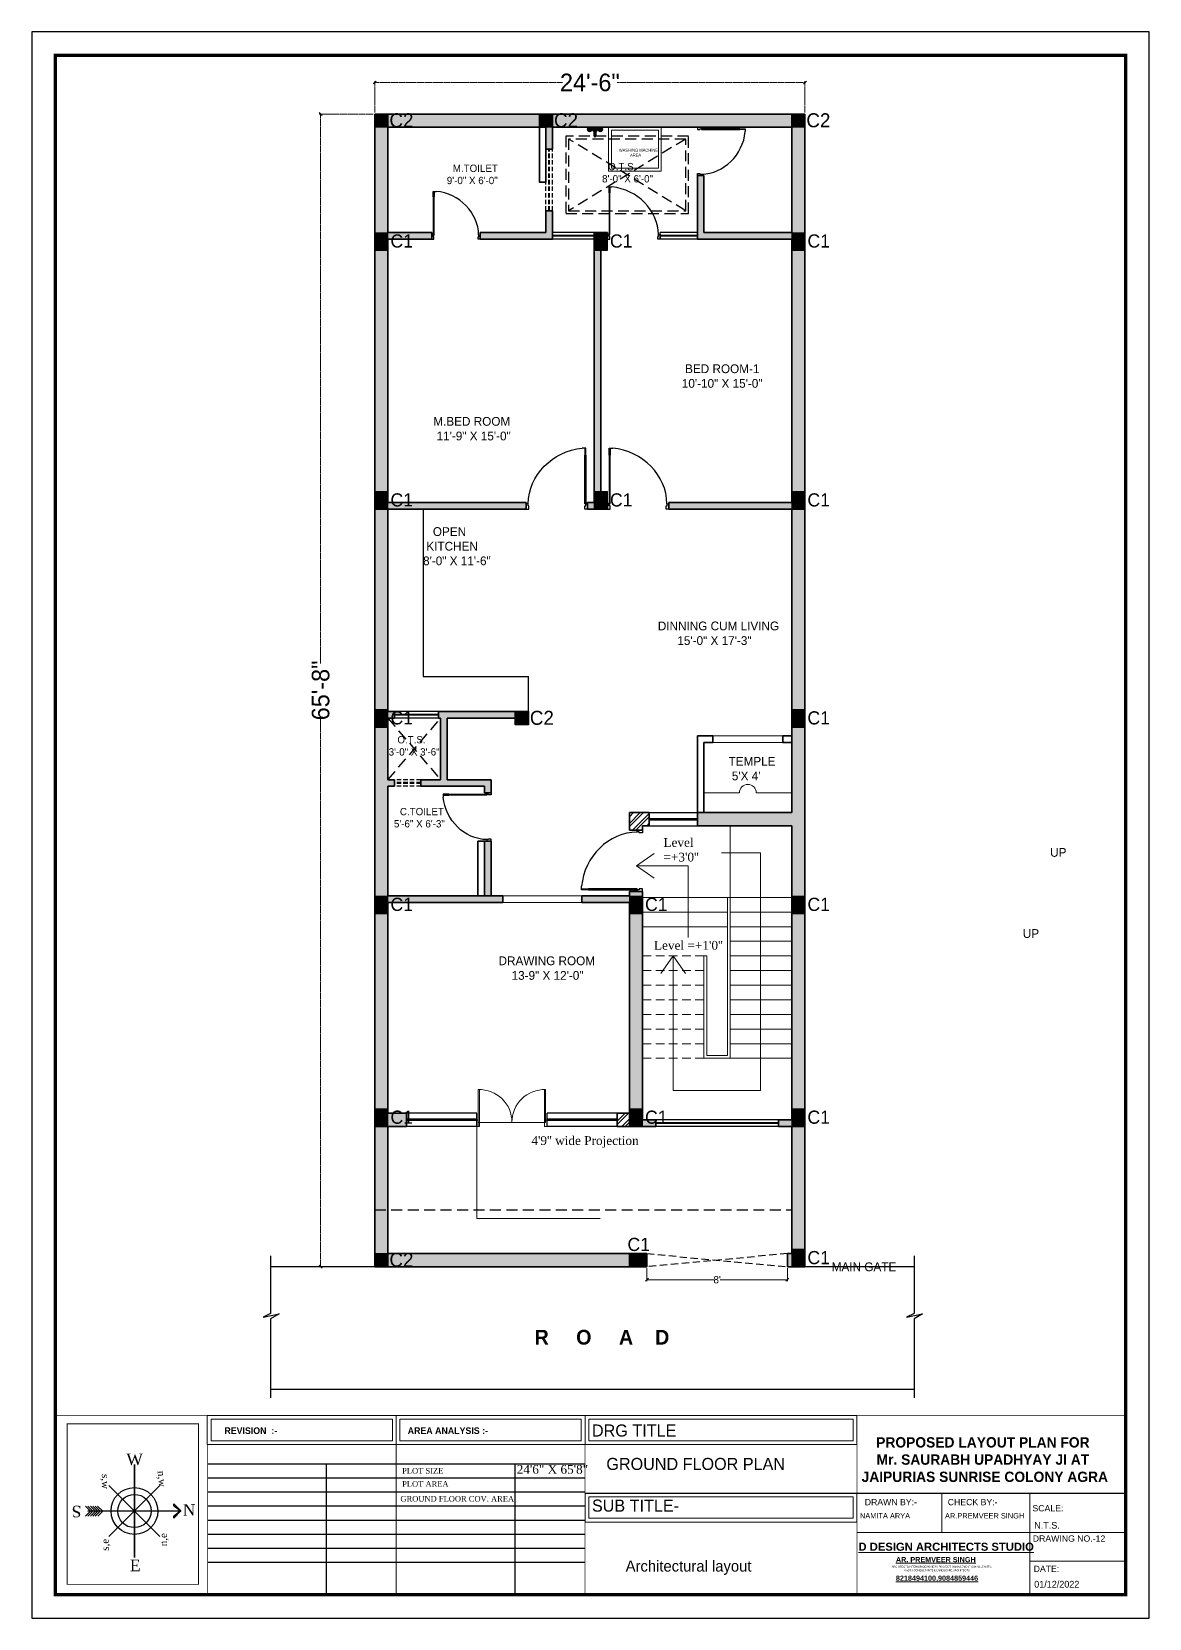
# Model space of a CAD drawing. Header units: millimetres. Extents: x -6808 to 215771, y -89660 to -16303.
# Drawn here: x 112082 to 112846, y -47984 to -46899 of the extents above; entities that cross this region are included whole.
import ezdxf

# ---------------------------------------------------------------- set-up
doc = ezdxf.new("R2010")
doc.units = ezdxf.units.MM
doc.header["$PDMODE"] = 35
doc.linetypes.add('ACAD_ISO10W100', pattern=[18, 12, -3, 0, -3])
doc.linetypes.add('DASHED', pattern=[0.75, 0.5, -0.25])
doc.layers.get('0').update_dxf_attribs({"color": 8})
for name, color, linetype, lineweight, true_color in [('AR.furniture', 7, 'Continuous', 35, 0x009e9e), ('furniture layout', 7, 'Continuous', 25, 0x006161), ('wall hatch', 7, 'Continuous', 9, 0x4a4a4a)]:
    doc.layers.add(name, color=color, linetype=linetype, lineweight=lineweight, true_color=true_color)
for name, color, linetype, lineweight in [('col.center', 5, 'ACAD_ISO10W100', 15), ('column', 5, 'Continuous', 30), ('dim2', 6, 'Continuous', 20), ('door', 5, 'Continuous', 9), ('FORMAT LAAYER', 250, 'Continuous', 13), ('LANDSCAPE', 103, 'Continuous', 18), ('Projection', 190, 'DASHED', 25), ('railing', 190, 'Continuous', 13), ('STAIR', 252, 'Continuous', 15), ('text', 7, 'Continuous', 25), ('wall', 7, 'Continuous', 35), ('wokg dim', 152, 'DASHED', 18)]:
    doc.layers.add(name, color=color, linetype=linetype, lineweight=lineweight)
for name, color, linetype in [('FORMAT', 7, 'Continuous'), ('NET 01', 8, 'Continuous'), ('WAL', 7, 'Continuous'), ('WIN', 5, 'Continuous')]:
    doc.layers.add(name, color=color, linetype=linetype)
doc.styles.add('cdim', font='arial.ttf')
doc.styles.add('HYPERMARTBORA0$0$SANSSERIFBOLD', font='sasb____.pfb', dxfattribs={"height": 0.2})
doc.styles.add('SAJ', font='eurr____.ttf')
doc.styles.get("Standard").update_dxf_attribs({"font": 'times.ttf'})
doc.styles.add('working', font='swissl.ttf')
doc.dimstyles.new('SAJ', dxfattribs={"dimtxt": 5, "dimasz": 2, "dimexe": 1, "dimexo": 1, "dimgap": 0.09375, "dimtad": 0, "dimdec": 1, "dimzin": 0, "dimdsep": 46, "dimlunit": 4, "dimtxsty": 'SAJ', "dimblk": 'OBLIQUE', "dimcen": 0.125, "dimdle": 0.375, "dimadec": 0, "dimazin": 0, "dimtfac": 1, "dimtdec": 1, "dimtofl": 0, "dimtmove": 0, "dimatfit": 3, "dimldrblk": 'OBLIQUE', "dimfxl": 1, "dimtolj": 1, "dimtzin": 0, "dimlwd": 5, "dimlwe": 5, "dimarcsym": 1})
pattern_1 = [(45, (2981.456, 67.5173), (-3.36759605, 3.36759605), []), (45, (2983.701, 67.5173), (-3.36759605, 3.36759605), [])]

# ---------------------------------------------------------------- blocks, each defined once
blk = doc.blocks.new('_Oblique')
at = {"color": 0, "linetype": 'ByBlock', "lineweight": -2}
blk.add_line((-0.5, -0.5), (0.5, 0.5), dxfattribs=at)
blk = doc.blocks.new('*D1500')
at = {"layer": 'Defpoints', "color": 0, "transparency": 16777216}
for p in [(112610.9, -46934.1), (112316.9, -46955.7), (112610.9, -46955.7)]:
    blk.add_point(p, dxfattribs=at)
at = {"layer": 'dim2', "color": 0, "linetype": 'DASHED', "lineweight": 5, "transparency": 16777216}
for p, q in [((112316.5, -46934.1), (112445.4, -46934.1)), ((112316.9, -46954.7), (112316.9, -46933.1)), ((112611.3, -46934.1), (112482.3, -46934.1)), ((112610.9, -46954.7), (112610.9, -46933.1))]:
    blk.add_line(p, q, dxfattribs=at)
at = {"layer": 'dim2', "color": 0, "lineweight": 5, "transparency": 16777216, "xscale": 2, "yscale": 2, "zscale": 2, "rotation": 180}
blk.add_blockref('_Oblique', (112316.9, -46934.1), dxfattribs=at)
at = {"layer": 'dim2', "color": 0, "lineweight": 5, "transparency": 16777216, "xscale": 2, "yscale": 2, "zscale": 2}
blk.add_blockref('_Oblique', (112610.9, -46934.1), dxfattribs=at)
at = {"layer": 'dim2', "color": 0, "transparency": 16777216, "insert": (112463.9, -46934.1), "char_height": 12, "attachment_point": 5, "style": 'SAJ'}
blk.add_mtext('\\A1;24\'-6"', dxfattribs=at)
blk = doc.blocks.new('*D1501')
at = {"layer": 'Defpoints', "color": 0, "transparency": 16777216}
for p in [(112316.9, -46955.7), (112279.9, -47743.7), (112316.9, -47743.7)]:
    blk.add_point(p, dxfattribs=at)
at = {"layer": 'dim2', "color": 0, "linetype": 'DASHED', "lineweight": 5, "transparency": 16777216}
for p, q in [((112315.9, -46955.7), (112278.9, -46955.7)), ((112279.9, -46955.3), (112279.9, -47331.3)), ((112279.9, -47744.1), (112279.9, -47368.1)), ((112315.9, -47743.7), (112278.9, -47743.7))]:
    blk.add_line(p, q, dxfattribs=at)
at = {"layer": 'dim2', "color": 0, "lineweight": 5, "transparency": 16777216, "xscale": 2, "yscale": 2, "zscale": 2}
for p, rotation in [((112279.9, -46955.7), 90), ((112279.9, -47743.7), 270)]:
    blk.add_blockref('_Oblique', p, dxfattribs=dict(at, rotation=rotation))
at = {"layer": 'dim2', "color": 0, "transparency": 16777216, "insert": (112279.9, -47349.7), "char_height": 12, "attachment_point": 5, "rotation": 90, "style": 'SAJ'}
blk.add_mtext('\\A1;65\'-8"', dxfattribs=at)
blk = doc.blocks.new('QEWFWE')
at = {"layer": 'NET 01'}
for p, q in [((238503.45, 15011.85), (238503.45, 15015.77)), ((238503.45, 15015.77), (238505.41, 15015.77)), ((238503.98, 15015.77), (238503.98, 15011.85)), ((238503.98, 15011.85), (238503.45, 15011.85)), ((238503.45, 15011.85), (238503.45, 14988.32)), ((238503.98, 14988.32), (238503.98, 15011.85)), ((238503.45, 14988.32), (238503.45, 14984.4)), ((238503.98, 14988.32), (238503.45, 14988.32)), ((238503.98, 14984.4), (238503.98, 14988.32)), ((238503.45, 14984.4), (238503.98, 14984.4))]:
    blk.add_line(p, q, dxfattribs=at)
for points in [[(238503.45, 14984.4), (238502.4, 14984.4), (238502.4, 14981.4), (238503.9, 14981.4), (238503.9, 14982.9), (238503.9, 14983.2), (238503.45, 14983.2)], [(238536.02, 14984.4), (238537.07, 14984.4), (238537.07, 14981.4), (238535.57, 14981.4), (238535.57, 14982.9), (238535.57, 14983.2), (238536.02, 14983.2)]]:
    blk.add_lwpolyline(points, close=True, dxfattribs=at)
blk.add_ellipse((238504.18, 14985.62), major_axis=(-29.27, 13.54), ratio=0.925766, start_param=-2.718612, end_param=-1.204625, dxfattribs=at)
blk = doc.blocks.new('A$C2AC05335')
at = {"layer": 'door'}
for p, q in [((2.2, 0), (2.2, 30.3)), ((3.1, 30.3), (3.1, 0)), ((56.9, 30.3), (56.9, 3.3)), ((57.8, 3.3), (57.8, 30.3)), ((1, 5), (2.2, 5)), ((1, 5), (1, 0)), ((3.1, 0), (1, 0)), ((2.2, 5), (2.2, 3.3)), ((2.2, 3.3), (3.1, 3.3)), ((3.1, 3.3), (3.1, 0)), ((3.1, 3.3), (56.9, 3.3)), ((57.8, 3.3), (56.9, 3.3)), ((56.9, 3.3), (56.9, 0)), ((56.9, 0), (59, 0)), ((59, 5), (57.8, 5)), ((57.8, 5), (57.8, 3.3)), ((59, 5), (59, 0))]:
    blk.add_line(p, q, dxfattribs=at)
for centre, start, end in [((3.1, 3.5), 359.7055, 91.88), ((56.9, 3.5), 88.12, 180.2945)]:
    blk.add_arc(centre, 26.9, start, end, dxfattribs=at)
blk = doc.blocks.new('*D1499')
at = {"layer": 'Defpoints', "color": 0, "transparency": 16777216}
for p in [(112502.9, -47743.7), (112598.9, -47743.7), (112502.9, -47752.6)]:
    blk.add_point(p, dxfattribs=at)
at = {"layer": 'wall', "color": 0, "lineweight": 5, "transparency": 16777216}
for p, q in [((112502.9, -47744.7), (112502.9, -47753.6)), ((112598.9, -47744.7), (112598.9, -47753.6)), ((112502.5, -47752.6), (112548.8, -47752.6)), ((112599.3, -47752.6), (112552.9, -47752.6))]:
    blk.add_line(p, q, dxfattribs=at)
at = {"layer": 'wall', "color": 0, "lineweight": 5, "transparency": 16777216, "xscale": 2, "yscale": 2, "zscale": 2, "rotation": 180}
blk.add_blockref('_Oblique', (112502.9, -47752.6), dxfattribs=at)
at = {"layer": 'wall', "color": 0, "lineweight": 5, "transparency": 16777216, "xscale": 2, "yscale": 2, "zscale": 2}
blk.add_blockref('_Oblique', (112598.9, -47752.6), dxfattribs=at)
at = {"layer": 'wall', "color": 0, "transparency": 16777216, "insert": (112550.9, -47752.6), "char_height": 5, "attachment_point": 5, "style": 'SAJ'}
blk.add_mtext("\\A1;8'", dxfattribs=at)
blk = doc.blocks.new('A$C32B276F4')
at = {"layer": 'column'}
blk.add_hatch(color=256, dxfattribs=at).paths.add_polyline_path([(9, 0), (9, 9), (0, 9), (0, 0)])
for p, q in [((0, 0), (0, 9)), ((0, 9), (9, 9)), ((9, 0), (0, 0)), ((9, 9), (9, 0))]:
    blk.add_line(p, q, dxfattribs=at)
at = {"layer": 'col.center', "linetype": 'ByBlock', "insert": (10, 9.6), "char_height": 9.6, "width": 293.694, "attachment_point": 1, "style": 'SAJ'}
blk.add_mtext('\\A1;{\\fCentury Gothic|b0|i0|c0|p34;C2}', dxfattribs=at)
blk = doc.blocks.new('c1')
at = {"layer": 'column'}
blk.add_hatch(color=256, dxfattribs=at).paths.add_polyline_path([(58376.5, -43564.4), (58385.5, -43564.4), (58385.5, -43552.4), (58376.5, -43552.4)])
for p, q in [((58376.5, -43552.4), (58376.5, -43564.4)), ((58376.5, -43552.4), (58385.5, -43552.4)), ((58385.5, -43564.4), (58385.5, -43552.4)), ((58376.5, -43564.4), (58385.5, -43564.4))]:
    blk.add_line(p, q, dxfattribs=at)
blk = doc.blocks.new('CVGDRF')
at = {"layer": 'AR.furniture'}
for p, q in [((91947.5, -21895.6), (91947.2, -21895.6)), ((91947.5, -21895.9), (91947.2, -21895.9)), ((91947.8, -21895.3), (91947.8, -21895)), ((91947.8, -21896.2), (91947.8, -21896.5)), ((91948.1, -21895.3), (91948.1, -21895)), ((91948.1, -21896.2), (91948.1, -21896.5)), ((91948.4, -21895.6), (91948.7, -21895.6)), ((91948.4, -21895.9), (91948.7, -21895.9)), ((91951.1, -21891.3), (91951.1, -21894.9)), ((91952.1, -21894.9), (91952.1, -21891.3)), ((91954.7, -21895.6), (91954.4, -21895.6)), ((91954.7, -21895.9), (91954.4, -21895.9)), ((91955.1, -21895.3), (91955.1, -21895)), ((91955.1, -21896.2), (91955.1, -21896.5)), ((91955.3, -21895.3), (91955.3, -21895)), ((91955.3, -21896.2), (91955.3, -21896.5)), ((91955.7, -21895.6), (91955.9, -21895.6)), ((91955.7, -21895.9), (91955.9, -21895.9))]:
    blk.add_line(p, q, dxfattribs=at)
for centre, radius in [((91947.9, -21895.8), 1.38), ((91946.9, -21895.8), 0.28), ((91947.9, -21895.8), 0.5), ((91947.9, -21894.8), 0.28), ((91947.9, -21896.8), 0.28), ((91948.9, -21895.8), 0.28), ((91951.6, -21895.8), 0.5), ((91955.2, -21895.8), 1.38), ((91954.2, -21895.8), 0.28), ((91955.2, -21895.8), 0.5), ((91955.2, -21894.8), 0.28), ((91955.2, -21896.8), 0.28), ((91956.2, -21895.8), 0.28)]:
    blk.add_circle(centre, radius, dxfattribs=at)
for centre, radius, start, end in [((91947.9, -21895.8), 1, 105.2407, 164.2093), ((91947.9, -21895.8), 1, 196.2342, 253.9047), ((91947.9, -21895.8), 1, 16.4413, 74.0789), ((91947.9, -21895.8), 1, 286.12, 344.0884), ((91951.6, -21895.8), 1.5, 109.6514, 70.3603), ((91951.6, -21895.8), 1, 120.3431, 59.7554), ((91951.6, -21891.3), 0.5, 0, 180), ((91955.2, -21895.8), 1, 106.12, 164.0884), ((91955.2, -21895.8), 1, 196.4413, 254.0789), ((91955.2, -21895.8), 1, 16.2342, 73.9047), ((91955.2, -21895.8), 1, 285.2407, 344.2093)]:
    blk.add_arc(centre, radius, start, end, dxfattribs=at)

msp = doc.modelspace()

# ---------------------------------------------------------------- hatches: boundary and pattern name
at = {"layer": 'wall hatch', "lineweight": 13}
for points in [[(112610.894, -46955.714), (112316.894, -46955.714), (112316.894, -47647.714), (112338.644, -47647.714), (112338.644, -47638.714), (112325.894, -47638.714), (112325.894, -47494.714), (112404.445, -47494.714), (112404.445, -47490.214), (112325.894, -47490.214), (112325.894, -47415.214), (112330.394, -47415.214), (112330.394, -47410.714), (112325.894, -47410.714), (112325.894, -47368.714), (112330.394, -47368.714), (112330.394, -47364.214), (112325.894, -47364.214), (112325.894, -47225.714), (112420.394, -47225.714), (112420.394, -47221.214), (112325.894, -47221.214), (112325.894, -47041.214), (112355.894, -47041.214), (112355.894, -47036.714), (112325.894, -47036.714), (112325.894, -47029.714), (112325.894, -46964.714), (112433.894, -46964.714), (112433.894, -46979.714), (112438.394, -46979.714), (112438.394, -46964.714), (112601.894, -46964.714), (112601.894, -47036.714), (112541.894, -47036.714), (112541.894, -46997.714), (112537.394, -46997.714), (112537.394, -47041.214), (112601.894, -47041.214), (112601.894, -47077.214), (112601.894, -47221.214), (112517.894, -47221.214), (112517.894, -47225.714), (112601.894, -47225.714), (112601.894, -47433.214), (112537.394, -47433.214), (112537.394, -47442.214), (112601.894, -47442.214), (112601.894, -47643.214), (112592.894, -47643.214), (112592.894, -47647.714), (112610.894, -47647.714)], [(112438.394, -47021.714), (112433.894, -47021.714), (112433.894, -47036.714), (112388.894, -47036.714), (112388.894, -47041.214), (112438.394, -47041.214)], [(112471.394, -47041.214), (112475.894, -47041.214), (112475.894, -47036.714), (112466.894, -47036.714), (112466.894, -47221.214), (112462.394, -47221.214), (112462.394, -47225.714), (112475.894, -47225.714), (112475.894, -47221.214), (112471.394, -47221.214)], [(112421.894, -47364.214), (112360.394, -47364.214), (112360.394, -47368.714), (112361.894, -47368.714), (112361.894, -47410.714), (112348.394, -47410.714), (112348.394, -47415.214), (112391.894, -47415.214), (112391.894, -47419.714), (112396.394, -47419.714), (112396.394, -47410.714), (112366.394, -47410.714), (112366.394, -47368.714), (112421.894, -47368.714)], [(112396.394, -47452.714), (112391.894, -47452.714), (112391.894, -47490.214), (112396.394, -47490.214)], [(112499.894, -47487.214), (112496.26, -47487.214), (112490.894, -47487.214), (112490.894, -47490.214), (112458.305, -47490.214), (112458.305, -47494.714), (112490.894, -47494.714), (112490.894, -47647.714), (112508.894, -47647.714), (112508.894, -47643.214), (112499.894, -47643.214)], [(112325.894, -47647.714), (112316.894, -47647.714), (112316.894, -47743.714), (112490.894, -47743.714), (112490.894, -47734.714), (112325.894, -47734.714)], [(112610.894, -47647.714), (112601.894, -47647.714), (112601.894, -47734.714), (112598.894, -47734.714), (112598.894, -47743.714), (112610.894, -47743.714)]]:
    msp.add_hatch(color=256, dxfattribs=at).paths.add_polyline_path(points)
at = {"layer": 'wokg dim', "linetype": 'Continuous'}
h = msp.add_hatch(dxfattribs=at)
h.set_pattern_fill('ANSI32', color=1, scale=0.5)
h.set_pattern_definition(pattern_1)
h.paths.add_polyline_path([(112504.394, -47433.214), (112490.894, -47433.214), (112490.894, -47442.214), (112490.894, -47445.214), (112499.894, -47445.214), (112499.894, -47442.214), (112504.394, -47442.214)])
h = msp.add_hatch(dxfattribs=at)
h.set_pattern_fill('ANSI32', color=1, scale=0.5)
h.set_pattern_definition(pattern_1)
h.paths.add_polyline_path([(112490.894, -47638.714), (112482.644, -47638.714), (112482.644, -47647.714), (112490.894, -47647.714)])
at = {"layer": 'wokg dim'}
h = msp.add_hatch(color=252, dxfattribs=at)
h.dxf.hatch_style = 1
h.paths.add_polyline_path([(112502.894, -47734.714), (112490.894, -47734.714), (112490.894, -47743.714), (112502.894, -47743.714)])

# ---------------------------------------------------------------- linework, layer by layer
for p, q in [((112349.894, -47225.714), (112349.894, -47340.214)), ((112349.894, -47340.214), (112421.894, -47340.214)), ((112421.894, -47364.214), (112421.894, -47340.214))]:
    msp.add_line(p, q)
at = {"linetype": 'ByBlock', "lineweight": 20}
for p, q in [((112547.894, -47380.714), (112595.894, -47380.714)), ((112547.894, -47385.214), (112595.894, -47385.214)), ((112404.445, -47490.214), (112458.305, -47490.214)), ((112458.305, -47494.714), (112404.445, -47494.714)), ((112458.305, -47490.214), (112462.254, -47490.214)), ((112462.254, -47494.714), (112458.305, -47494.714))]:
    msp.add_line(p, q, dxfattribs=at)
at = {"lineweight": 5}
for p, q in [((112541.894, -47419.714), (112566.137, -47419.714)), ((112577.651, -47419.714), (112601.894, -47419.714))]:
    msp.add_line(p, q, dxfattribs=at)
at = {"linetype": 'DASHED', "ltscale": 10}
for p, q in [((112502.894, -47734.714), (112598.894, -47743.714)), ((112598.894, -47734.714), (112502.894, -47743.714))]:
    msp.add_line(p, q, dxfattribs=at)
at = {"lineweight": -3}
for p, q in [((112135.127, -47893.264), (112170.065, -47928.116)), ((112135.17, -47928.158), (112170.022, -47893.221))]:
    msp.add_line(p, q, dxfattribs=at)
for points in [[(112245.69, -47736.197), (112245.69, -47775.755), (112240.516, -47778.151), (112251.552, -47775.965), (112245.722, -47779.421), (112245.722, -47833.338)], [(112685.504, -47736.197), (112685.504, -47775.755), (112680.33, -47778.151), (112691.366, -47775.965), (112685.536, -47779.421), (112685.536, -47833.338)]]:
    msp.add_lwpolyline(points)
at = {"lineweight": 30}
for points in [[(112316.894, -47743.714), (112245.69, -47743.714)], [(112685.504, -47743.714), (112609.882, -47743.714)], [(112685.536, -47827.714), (112245.722, -47827.714)]]:
    msp.add_lwpolyline(points, dxfattribs=at)
at = {"lineweight": 5}
msp.add_arc((112571.894, -47419.714), 5.757, 0, 180, dxfattribs=at)
at = {"ltscale": 0.2}
for major_axis in [(-11.322, 11.294), (-8.058, 8.038)]:
    msp.add_ellipse((112152.596, -47910.69), major_axis=major_axis, ratio=1, start_param=3.92699082, end_param=10.21017612, dxfattribs=at)
at = {"layer": 'FORMAT', "lineweight": 18}
for p, q in [((112331.505, -47845.456), (112331.505, -47865.281)), ((112460.621, -47865.281), (112460.621, -47845.456))]:
    msp.add_line(p, q, dxfattribs=at)
at = {"layer": 'FORMAT', "linetype": 'ByBlock'}
for p, q in [((112202.905, -47878.448), (112460.621, -47878.448)), ((112202.905, -47888.052), (112460.621, -47888.052)), ((112202.905, -47897.656), (112460.621, -47897.656)), ((112202.905, -47907.261), (112460.621, -47907.261)), ((112202.905, -47916.865), (112460.621, -47916.865)), ((112202.905, -47926.469), (112460.621, -47926.469)), ((112202.905, -47936.073), (112460.621, -47936.073)), ((112202.905, -47945.677), (112460.621, -47945.677))]:
    msp.add_line(p, q, dxfattribs=at)
at = {"layer": 'FORMAT'}
for p, q in [((112283.936, -47967.948), (112283.936, -47878.448)), ((112412.794, -47967.948), (112412.794, -47878.448))]:
    msp.add_line(p, q, dxfattribs=at)
at = {"layer": 'FORMAT', "ltscale": 2}
msp.add_line((112460.621, -47898.42), (112830.179, -47898.42), dxfattribs=at)
at = {"layer": 'FORMAT', "lineweight": 13, "ltscale": 20}
for p, q in [((112704.515, -47898.42), (112704.515, -47925.361)), ((112764.685, -47945.027), (112830.179, -47945.027))]:
    msp.add_line(p, q, dxfattribs=at)
at = {"layer": 'FORMAT', "color": 0}
msp.add_lwpolyline([(112082.418, -46899.374), (112082.418, -47984.024), (112846.256, -47984.024), (112846.256, -46899.374)], close=True, dxfattribs=at)
msp.add_lwpolyline([(112082.418, -46899.374), (112082.418, -47984.024), (112846.256, -47984.024), (112846.256, -46899.374)], close=True, dxfattribs=at)
at = {"layer": 'FORMAT', "color": 0, "const_width": 2.24}
msp.add_lwpolyline([(112098.495, -46915.451), (112098.495, -47967.948), (112830.179, -47967.948), (112830.179, -46915.451)], close=True, dxfattribs=at)
msp.add_lwpolyline([(112098.495, -46915.451), (112098.495, -47967.948), (112830.179, -47967.948), (112830.179, -46915.451)], close=True, dxfattribs=at)
at = {"layer": 'FORMAT', "ltscale": 2, "const_width": 0.559}
for points in [[(112202.389, -47845.456), (112202.389, -47967.948), (112098.495, -47967.948), (112098.495, -47845.456), (112830.179, -47845.456)], [(112331.505, -47967.948), (112331.505, -47845.456)], [(112460.621, -47967.948), (112460.621, -47845.456)]]:
    msp.add_lwpolyline(points, dxfattribs=at)
at = {"layer": 'FORMAT', "ltscale": 2, "const_width": 0.601}
msp.add_lwpolyline([(112106.683, -47851.123), (112196.354, -47851.123), (112196.354, -47960.786), (112106.683, -47960.786)], close=True, dxfattribs=at)
at = {"layer": 'FORMAT', "lineweight": 18}
for points in [[(112646.437, -47865.281), (112202.389, -47865.281), (112202.389, -47845.456), (112646.437, -47845.456)], [(112646.437, -47845.456), (112646.437, -47865.281)]]:
    msp.add_lwpolyline(points, dxfattribs=at)
for points in [[(112204.949, -47848.017), (112328.945, -47848.017), (112328.945, -47862.721), (112204.949, -47862.721)], [(112334.065, -47848.017), (112458.061, -47848.017), (112458.061, -47862.721), (112334.065, -47862.721)], [(112463.181, -47848.017), (112643.877, -47848.017), (112643.877, -47862.721), (112463.181, -47862.721)], [(112460.621, -47898.42), (112646.437, -47898.42), (112646.437, -47918.244), (112460.621, -47918.244)], [(112463.181, -47900.98), (112643.877, -47900.98), (112643.877, -47915.684), (112463.181, -47915.684)]]:
    msp.add_lwpolyline(points, close=True, dxfattribs=at)
at = {"layer": 'FORMAT', "const_width": 0.559}
msp.add_lwpolyline([(112646.437, -47967.948), (112646.437, -47845.456)], dxfattribs=at)
at = {"layer": 'FORMAT', "color": 0, "lineweight": 13}
for points in [[(112764.685, -47967.948), (112764.685, -47898.42)], [(112646.437, -47925.361), (112830.179, -47925.361)]]:
    msp.add_lwpolyline(points, dxfattribs=at)
at = {"layer": 'furniture layout', "linetype": 'ByBlock', "lineweight": 13}
for points in [[(112476.721, -46964.714), (112512.721, -46964.714), (112512.721, -46994.714), (112476.721, -46994.714)], [(112478.721, -46966.714), (112510.721, -46966.714), (112510.721, -46992.714), (112478.721, -46992.714)]]:
    msp.add_lwpolyline(points, close=True, dxfattribs=at)
at = {"layer": 'LANDSCAPE'}
for p in [(112386.644, -47647.714), (112470.894, -47710.714)]:
    msp.add_line(p, (112386.644, -47710.714), dxfattribs=at)
at = {"layer": 'Projection', "ltscale": 15}
for p, q in [((112529.394, -47021.714), (112449.394, -46972.714)), ((112529.394, -46972.714), (112449.394, -47021.714)), ((112325.894, -47368.714), (112361.894, -47410.714)), ((112325.894, -47410.714), (112361.894, -47368.714)), ((112316.894, -47704.714), (112601.894, -47704.714))]:
    msp.add_line(p, q, dxfattribs=at)
for points in [[(112531.394, -46970.714), (112447.394, -46970.714), (112447.394, -47023.714), (112531.394, -47023.714)], [(112529.394, -46972.714), (112449.394, -46972.714), (112449.394, -47021.714), (112529.394, -47021.714)]]:
    msp.add_lwpolyline(points, close=True, dxfattribs=at)
at = {"layer": 'railing', "color": 1}
for p, q in [((112557.894, -47491.214), (112557.894, -47599.214)), ((112557.894, -47491.214), (112559.894, -47491.214)), ((112541.894, -47531.214), (112543.894, -47531.214)), ((112543.894, -47531.214), (112543.894, -47599.214)), ((112543.894, -47599.214), (112557.894, -47599.214))]:
    msp.add_line(p, q, dxfattribs=at)
at = {"layer": 'STAIR'}
for p, q in [((112559.894, -47491.214), (112559.894, -47442.214)), ((112580.543, -47460.821), (112553.929, -47460.821)), ((112580.543, -47623.176), (112580.543, -47460.821)), ((112557.894, -47491.214), (112499.894, -47491.214)), ((112559.894, -47491.214), (112601.894, -47491.214)), ((112559.894, -47491.214), (112559.894, -47601.214)), ((112557.894, -47501.214), (112499.894, -47501.214)), ((112559.894, -47501.214), (112601.894, -47501.214)), ((112557.894, -47511.214), (112499.894, -47511.214)), ((112559.894, -47511.214), (112601.894, -47511.214)), ((112559.894, -47521.214), (112601.894, -47521.214)), ((112541.894, -47531.214), (112541.894, -47601.214)), ((112559.894, -47531.214), (112601.894, -47531.214)), ((112559.894, -47541.214), (112601.894, -47541.214)), ((112559.894, -47551.214), (112601.894, -47551.214)), ((112559.894, -47561.214), (112601.894, -47561.214)), ((112559.894, -47571.214), (112601.894, -47571.214)), ((112559.894, -47581.214), (112601.894, -47581.214)), ((112559.894, -47591.214), (112601.894, -47591.214)), ((112541.894, -47601.214), (112559.894, -47601.214)), ((112559.894, -47601.214), (112601.894, -47601.214))]:
    msp.add_line(p, q, dxfattribs=at)
at = {"layer": 'STAIR', "linetype": 'DASHED', "ltscale": 12}
for p, q in [((112499.894, -47531.214), (112541.894, -47531.214)), ((112499.894, -47541.214), (112541.894, -47541.214)), ((112499.894, -47551.214), (112541.894, -47551.214)), ((112499.894, -47561.214), (112541.894, -47561.214)), ((112499.894, -47571.214), (112541.894, -47571.214)), ((112499.894, -47581.214), (112541.894, -47581.214)), ((112499.894, -47591.214), (112541.894, -47591.214)), ((112499.894, -47601.214), (112541.894, -47601.214))]:
    msp.add_line(p, q, dxfattribs=at)
at = {"layer": 'wall'}
for p, q in [((112610.894, -46955.714), (112316.894, -46955.714)), ((112316.894, -46955.714), (112316.894, -47743.714)), ((112433.894, -46964.714), (112325.894, -46964.714)), ((112325.894, -46964.714), (112325.894, -47029.714)), ((112325.894, -46964.714), (112325.894, -47029.714)), ((112601.894, -46964.714), (112438.394, -46964.714)), ((112456.394, -46964.714), (112460.894, -46964.714)), ((112601.894, -46964.714), (112601.894, -47036.714)), ((112610.894, -46955.714), (112610.894, -47743.714)), ((112325.894, -47029.714), (112325.894, -47036.714)), ((112325.894, -47029.714), (112325.894, -47036.714)), ((112325.894, -47041.214), (112325.894, -47221.214)), ((112601.894, -47041.214), (112601.894, -47077.214)), ((112601.894, -47077.214), (112601.894, -47221.214)), ((112325.894, -47225.714), (112325.894, -47364.214)), ((112601.894, -47225.714), (112601.894, -47433.214)), ((112325.894, -47368.714), (112325.894, -47410.714)), ((112325.894, -47415.214), (112325.894, -47490.214)), ((112490.894, -47433.214), (112504.394, -47433.214)), ((112490.894, -47442.214), (112490.894, -47433.214)), ((112490.894, -47442.214), (112490.894, -47445.214)), ((112499.894, -47442.214), (112504.394, -47442.214)), ((112499.894, -47442.214), (112499.894, -47445.214)), ((112504.394, -47442.214), (112504.394, -47433.214)), ((112537.394, -47433.214), (112601.894, -47433.214)), ((112537.394, -47433.214), (112537.394, -47442.214)), ((112537.394, -47442.214), (112601.894, -47442.214)), ((112601.894, -47442.214), (112601.894, -47643.214)), ((112490.894, -47445.214), (112499.894, -47445.214)), ((112325.894, -47494.714), (112325.894, -47638.714)), ((112490.894, -47487.214), (112490.894, -47490.214)), ((112490.894, -47487.214), (112499.894, -47487.214)), ((112490.894, -47494.714), (112490.894, -47647.714)), ((112499.894, -47487.214), (112499.894, -47643.214)), ((112338.644, -47647.714), (112316.894, -47647.714)), ((112338.644, -47638.714), (112325.894, -47638.714)), ((112325.894, -47647.714), (112325.894, -47734.714)), ((112338.644, -47647.714), (112338.644, -47638.714)), ((112490.894, -47638.714), (112482.644, -47638.714)), ((112482.644, -47647.714), (112482.644, -47638.714)), ((112490.894, -47647.714), (112482.644, -47647.714)), ((112601.894, -47647.714), (112601.894, -47734.714)), ((112502.894, -47734.714), (112325.894, -47734.714)), ((112490.894, -47734.714), (112490.894, -47743.714)), ((112502.894, -47734.714), (112502.894, -47743.714)), ((112601.894, -47734.714), (112598.894, -47734.714)), ((112598.894, -47734.714), (112598.894, -47743.714)), ((112502.894, -47743.714), (112316.894, -47743.714)), ((112610.894, -47743.714), (112598.894, -47743.714))]:
    msp.add_line(p, q, dxfattribs=at)
at = {"layer": 'wall', "color": 1}
for p, q in [((112433.894, -46964.714), (112433.894, -46979.714)), ((112438.394, -46964.714), (112438.394, -46979.714)), ((112433.894, -46979.714), (112438.394, -46979.714)), ((112537.394, -46997.714), (112537.394, -47041.214)), ((112537.394, -46997.714), (112541.894, -46997.714)), ((112541.894, -46997.714), (112541.894, -47036.714)), ((112433.894, -47021.714), (112433.894, -47036.714)), ((112433.894, -47021.714), (112438.394, -47021.714)), ((112438.394, -47021.714), (112438.394, -47041.214)), ((112355.894, -47036.714), (112325.894, -47036.714)), ((112355.894, -47041.214), (112325.894, -47041.214)), ((112355.894, -47041.214), (112355.894, -47036.714)), ((112433.894, -47036.714), (112388.894, -47036.714)), ((112388.894, -47041.214), (112388.894, -47036.714)), ((112438.394, -47041.214), (112388.894, -47041.214)), ((112475.894, -47036.714), (112466.894, -47036.714)), ((112466.894, -47036.714), (112466.894, -47221.214)), ((112471.394, -47041.214), (112471.394, -47221.214)), ((112475.894, -47041.214), (112471.394, -47041.214)), ((112475.894, -47041.214), (112475.894, -47036.714)), ((112601.894, -47041.214), (112537.394, -47041.214)), ((112601.894, -47036.714), (112541.894, -47036.714)), ((112420.394, -47221.214), (112325.894, -47221.214)), ((112420.394, -47225.714), (112420.394, -47221.214)), ((112466.894, -47221.214), (112462.394, -47221.214)), ((112462.394, -47221.214), (112462.394, -47225.714)), ((112475.894, -47221.214), (112471.394, -47221.214)), ((112475.894, -47221.214), (112475.894, -47225.714)), ((112601.894, -47221.214), (112517.894, -47221.214)), ((112517.894, -47225.714), (112517.894, -47221.214)), ((112420.394, -47225.714), (112325.894, -47225.714)), ((112475.894, -47225.714), (112462.394, -47225.714)), ((112601.894, -47225.714), (112517.894, -47225.714)), ((112325.894, -47364.214), (112330.394, -47364.214)), ((112330.394, -47364.214), (112330.394, -47368.714)), ((112360.394, -47364.214), (112421.894, -47364.214)), ((112360.394, -47364.214), (112360.394, -47368.714)), ((112325.894, -47368.714), (112330.394, -47368.714)), ((112360.394, -47368.714), (112361.894, -47368.714)), ((112361.894, -47368.714), (112361.894, -47410.714)), ((112366.394, -47368.714), (112421.894, -47368.714)), ((112366.394, -47368.714), (112366.394, -47410.714)), ((112537.394, -47433.214), (112537.394, -47380.714)), ((112537.394, -47380.714), (112547.894, -47380.714)), ((112541.894, -47433.214), (112541.894, -47385.214)), ((112541.894, -47385.214), (112547.894, -47385.214)), ((112547.894, -47385.214), (112547.894, -47380.714)), ((112595.894, -47380.714), (112601.894, -47380.714)), ((112595.894, -47385.214), (112595.894, -47380.714)), ((112595.894, -47385.214), (112601.894, -47385.214)), ((112325.894, -47410.714), (112330.394, -47410.714)), ((112325.894, -47415.214), (112330.394, -47415.214)), ((112330.394, -47410.714), (112330.394, -47415.214)), ((112348.394, -47410.714), (112361.894, -47410.714)), ((112348.394, -47410.714), (112348.394, -47415.214)), ((112348.394, -47415.214), (112391.894, -47415.214)), ((112366.394, -47410.714), (112396.394, -47410.714)), ((112391.894, -47419.714), (112391.894, -47415.214)), ((112391.894, -47419.714), (112396.394, -47419.714)), ((112396.394, -47419.714), (112396.394, -47410.714)), ((112387.394, -47490.214), (112387.394, -47452.714)), ((112391.894, -47452.714), (112387.394, -47452.714)), ((112391.894, -47490.214), (112391.894, -47452.714)), ((112396.394, -47452.714), (112391.894, -47452.714)), ((112396.394, -47490.214), (112396.394, -47452.714)), ((112325.894, -47490.214), (112404.445, -47490.214)), ((112325.894, -47494.714), (112404.445, -47494.714)), ((112404.445, -47490.214), (112404.445, -47494.714)), ((112458.305, -47490.214), (112490.894, -47490.214)), ((112458.305, -47490.214), (112458.305, -47494.714)), ((112458.305, -47494.714), (112490.894, -47494.714)), ((112490.894, -47647.714), (112508.894, -47647.714)), ((112499.894, -47643.214), (112508.894, -47643.214)), ((112508.894, -47643.214), (112508.894, -47647.714)), ((112592.894, -47643.214), (112601.894, -47643.214)), ((112592.894, -47643.214), (112592.894, -47647.714)), ((112592.894, -47647.714), (112610.894, -47647.714))]:
    msp.add_line(p, q, dxfattribs=at)
at = {"layer": 'wall', "ltscale": 60}
for p, q in [((112152.635, -47942.515), (112152.557, -47878.864)), ((112122.623, -47910.726), (112119.177, -47907.289)), ((112124.282, -47910.724), (112120.836, -47907.287)), ((112125.942, -47910.722), (112122.496, -47907.285)), ((112127.601, -47910.72), (112124.155, -47907.283)), ((112129.261, -47910.718), (112125.815, -47907.281)), ((112130.92, -47910.716), (112127.474, -47907.279)), ((112184.421, -47910.651), (112179.479, -47905.721)), ((112179.479, -47905.721), (112179.481, -47907.049)), ((112179.481, -47907.049), (112184.421, -47910.651)), ((112122.623, -47910.726), (112119.185, -47914.172)), ((112184.421, -47910.651), (112120.77, -47910.729)), ((112124.282, -47910.724), (112120.845, -47914.17)), ((112125.942, -47910.722), (112122.504, -47914.168)), ((112127.601, -47910.72), (112124.164, -47914.166)), ((112129.261, -47910.718), (112125.823, -47914.164)), ((112130.92, -47910.716), (112127.483, -47914.162)), ((112179.49, -47914.265), (112184.421, -47910.651)), ((112179.491, -47915.593), (112179.49, -47914.265)), ((112184.421, -47910.651), (112179.491, -47915.593))]:
    msp.add_line(p, q, dxfattribs=at)
at = {"layer": 'wall', "color": 1}
msp.add_lwpolyline([(112429.394, -46964.714), (112433.894, -46964.714), (112433.894, -47002.214), (112429.394, -47002.214)], close=True, dxfattribs=at)
at = {"layer": 'WIN', "linetype": 'DASHED', "ltscale": 6}
for p, q in [((112433.894, -47021.714), (112433.894, -46979.714)), ((112435.894, -47021.714), (112435.894, -46979.714)), ((112436.394, -47021.714), (112436.394, -46979.714)), ((112438.394, -47021.714), (112438.394, -46979.714)), ((112348.394, -47410.714), (112330.394, -47410.714)), ((112348.394, -47412.714), (112330.394, -47412.714)), ((112348.394, -47413.214), (112330.394, -47413.214)), ((112348.394, -47415.214), (112330.394, -47415.214))]:
    msp.add_line(p, q, dxfattribs=at)
at = {"layer": 'WIN'}
for p, q in [((112466.894, -47036.714), (112438.394, -47036.714)), ((112466.894, -47038.714), (112438.394, -47038.714)), ((112466.894, -47039.214), (112438.394, -47039.214)), ((112466.894, -47041.214), (112438.394, -47041.214)), ((112537.394, -47036.714), (112511.894, -47036.714)), ((112511.894, -47041.214), (112511.894, -47036.714)), ((112537.394, -47038.714), (112511.894, -47038.714)), ((112537.394, -47039.214), (112511.894, -47039.214)), ((112537.394, -47041.214), (112511.894, -47041.214)), ((112360.394, -47364.214), (112330.394, -47364.214)), ((112360.394, -47366.214), (112330.394, -47366.214)), ((112360.394, -47366.714), (112330.394, -47366.714)), ((112360.394, -47368.714), (112330.394, -47368.714)), ((112504.394, -47433.214), (112537.394, -47433.214)), ((112504.394, -47437.214), (112537.394, -47437.214)), ((112504.394, -47438.214), (112537.394, -47438.214)), ((112504.394, -47442.214), (112537.394, -47442.214)), ((112386.644, -47638.714), (112338.644, -47638.714)), ((112386.644, -47642.714), (112338.644, -47642.714)), ((112386.644, -47643.714), (112338.644, -47643.714)), ((112386.644, -47647.714), (112338.644, -47647.714)), ((112386.644, -47647.714), (112386.644, -47638.714)), ((112482.644, -47638.714), (112434.644, -47638.714)), ((112434.644, -47647.714), (112434.644, -47638.714)), ((112482.644, -47642.714), (112434.644, -47642.714)), ((112482.644, -47643.714), (112434.644, -47643.714)), ((112482.644, -47647.714), (112434.644, -47647.714)), ((112592.894, -47643.214), (112508.894, -47643.214)), ((112592.894, -47645.214), (112508.894, -47645.214)), ((112592.894, -47645.714), (112508.894, -47645.714)), ((112592.894, -47647.714), (112508.894, -47647.714))]:
    msp.add_line(p, q, dxfattribs=at)

# ---------------------------------------------------------------- block references
at = {"linetype": 'ByBlock', "lineweight": 20}
for p, xscale, yscale, zscale in [((-114666.754, -61301.515), 0.9518673649145052, 0.9518673649145052, 0.9518673649145052), ((-135185.177, -62597.906), 1.038400761724914, 1.038400761724914, 1.038400761724914), ((401400.31, -65375.188), -1.211467555345734, 1.211467555345734, 1.211467555345734), ((-176462.022, -65375.188), 1.211467555345734, 1.211467555345734, 1.211467555345734)]:
    msp.add_blockref('QEWFWE', p, dxfattribs=dict(at, xscale=xscale, yscale=yscale, zscale=zscale))
at = {"linetype": 'ByBlock', "lineweight": 20, "rotation": 90}
for p, xscale, yscale, zscale in [((126656.696, 179602.935), -0.9518673649145052, 0.9518673649145052, 0.9518673649145052), ((130649.369, -336425.13), 1.211467555345734, 1.211467555345734, 1.211467555345734)]:
    msp.add_blockref('QEWFWE', p, dxfattribs=dict(at, xscale=xscale, yscale=yscale, zscale=zscale))
at = {"layer": 'AR.furniture', "xscale": -1, "rotation": 180}
msp.add_blockref('CVGDRF', (20515.851, -68861.965), dxfattribs=at)
at = {"layer": 'column'}
for name, p in [('A$C32B276F4', (112316.894, -46964.714)), ('A$C32B276F4', (112429.394, -46964.714)), ('A$C32B276F4', (112601.894, -46964.714)), ('c1', (53940.403, -3484.352)), ('c1', (54090.403, -3484.352)), ('c1', (54225.403, -3484.352)), ('c1', (53940.403, -3661.352)), ('c1', (54090.403, -3661.352)), ('c1', (54225.403, -3661.352)), ('c1', (53940.403, -3810.352)), ('A$C32B276F4', (112412.894, -47373.214)), ('c1', (54225.403, -3810.352)), ('c1', (53940.403, -3937.852)), ('c1', (54114.403, -3937.852)), ('c1', (54225.403, -3937.852)), ('c1', (53940.403, -4083.352)), ('c1', (54114.403, -4083.352)), ('c1', (54225.403, -4083.352)), ('A$C32B276F4', (112316.894, -47743.714)), ('c1', (54225.403, -4179.352))]:
    msp.add_blockref(name, p, dxfattribs=at)
at = {"layer": 'column', "rotation": 90}
msp.add_blockref('c1', (68938.533, -106120.205), dxfattribs=at)
at = {"layer": 'door', "xscale": 0.8275862068965517, "yscale": 0.8275862068965517, "zscale": 0.8275862068965517}
msp.add_blockref('A$C2AC05335', (112385.817, -47647.714), dxfattribs=at)
at = {"layer": 'wall', "color": 1, "xscale": 0.9518673649145052, "yscale": 0.9518673649145052, "zscale": 0.9518673649145052, "rotation": 270}
msp.add_blockref('QEWFWE', (98277.093, 180057.935), dxfattribs=at)

# ---------------------------------------------------------------- texts
for s, height, rotation, p in [('W', 7.912, 0.070059, (112147.11, -47879.335)), ('s,w', 4.999, 270.070059, (112130.365, -47885.379)), ('n,w', 4.999, 275.294842, (112168.442, -47883.394)), ('S', 7.912, 180.070059, (112116.345, -47907.076)), ('s,e', 4.999, 90.070059, (112135.096, -47937.86)), ('n,e', 4.999, 90.070059, (112174.869, -47934.808)), ('E', 7.912, 0.070059, (112149.496, -47951.846))]:
    msp.add_text(s, height=height, rotation=rotation).set_placement(p)
at = {"layer": 'col.center', "linetype": 'ByBlock', "char_height": 9, "width": 293.6941, "attachment_point": 1, "style": 'SAJ'}
for insert in [(112327.625, -47037.946), (112477.625, -47037.946), (112612.625, -47037.946), (112327.625, -47214.946), (112477.625, -47214.946), (112612.625, -47214.946), (112327.625, -47363.946), (112612.625, -47363.946), (112327.625, -47491.446), (112501.625, -47491.446), (112612.625, -47491.446), (112327.625, -47636.946), (112501.625, -47636.946), (112612.625, -47636.946), (112489.625, -47723.946), (112612.625, -47732.946)]:
    msp.add_mtext('\\A1;{\\fCentury Gothic|b0|i0|c0|p34;C1}', dxfattribs=dict(at, insert=insert))
at = {"layer": 'FORMAT', "lineweight": 13, "style": 'working'}
for s, height, p in [('DRAWN BY:-', 4.2576, (112651.784, -47906.741)), (' CHECK BY:-', 4.25764, (112706.867, -47906.741)), ('SCALE:', 4.2576, (112766.419, -47910.928)), ('DRAWING NO.-12', 4.25764, (112766.644, -47931.665)), ('DATE:', 4.2576, (112767.244, -47952.348))]:
    msp.add_text(s, height=height, dxfattribs=at).set_placement(p)
at = {"layer": 'FORMAT', "style": 'cdim'}
for s, insert, char_height, width, attachment_point in [('\\A1;{\\fCentury Gothic|b1|i0|c0|p34;REVISION  :-}', (112214.101, -47853.519), 4.50194, 99.40447, 1), ('\\A1;{\\fCentury Gothic|b1|i0|c0|p34;AREA ANALYSIS :-}', (112339.39, -47853.519), 4.50194, 99.40447, 1), ('\\A1;{\\fDilleniaUPC|b1|i0|c0|p18;PROPOSED LAYOUT PLAN FOR \\PMr. SAURABH UPADHYAY JI AT \\P JAIPURIAS SUNRISE COLONY AGRA}', (112732.528, -47875.577), 7.06187, 177.40877, 5)]:
    msp.add_mtext(s, dxfattribs=dict(at, insert=insert, char_height=char_height, width=width, attachment_point=attachment_point))
at = {"layer": 'FORMAT', "ltscale": 2, "attachment_point": 1, "style": 'SAJ'}
for s, insert, char_height, width in [('\\A1;{\\fCentury Gothic|b0|i0|c0|p34;DRG TITLE}', (112465.334, -47851.538), 8.25836, 191.48142), ('\\A1;{\\fCentury Gothic|b0|i0|c0|p34;GROUND FLOOR PLAN}', (112475.179, -47874.388), 8.25836, 191.48142), ('\\A1;{\\fCentury Gothic|b0|i0|c0|p34;SUB TITLE-}', (112465.331, -47902.866), 8.25836, 191.48142), ('\\A1;{\\fShonar Bangla|b0|i0|c0|p34;NAMITA ARYA}', (112648.524, -47912.145), 3.65867, 186.55052), ('\\A1;{\\fShonar Bangla|b0|i0|c0|p34;AR.PREMVEER SINGH}', (112706.645, -47912.145), 3.65867, 186.55052), ('\\A1;{\\fShonar Bangla|b0|i0|c0|p34;N.T.S.}', (112767.631, -47918.182), 4.60846, 119.67589), ('\\A1;{\\fCentury Gothic|b0|i0|c0|p34;Architectural layout}', (112488.374, -47944.54), 7.56, 244.74508), ('\\A1;{\\fShonar Bangla|b0|i0|c0|p34;01/12/2022}', (112767.631, -47958.448), 4.60846, 119.67589)]:
    msp.add_mtext(s, dxfattribs=dict(at, insert=insert, char_height=char_height, width=width))
at = {"layer": 'FORMAT', "lineweight": 13, "attachment_point": 1, "style": 'working'}
for s, insert, char_height, width in [('\\A1;{\\fBook Antiqua|b0|i0|c0|p18;PLOT SIZE}', (112335.59, -47881.28), 3.84038, 99.40447), ('\\A1;{\\fBook Antiqua|b0|i0|c0|p18;24\'6" X 65\'8"}', (112413.881, -47879.202), 5.98638, 154.95147), ('\\A1;{\\fBook Antiqua|b0|i0|c0|p18;PLOT AREA}', (112335.59, -47890.263), 3.84038, 99.40447), ('\\A1;{\\fBook Antiqua|b0|i0|c0|p18;GROUND FLOOR COV. AREA}', (112334.429, -47900.436), 3.84038, 99.40447)]:
    msp.add_mtext(s, dxfattribs=dict(at, insert=insert, char_height=char_height, width=width))
at = {"layer": 'FORMAT LAAYER', "color": 0, "lineweight": 13}
for s, height, style, p in [('%%UD DESIGN ARCHITECTS STUDIO', 5.4966, 'HYPERMARTBORA0$0$SANSSERIFBOLD', (112647.515, -47937.871)), ('ARCHITECTS,INTERIOR DESIGNERS,PROJECT MANAGEMENT CONSULTANTS,', 1.28401, 'working', (112670.246, -47949.442)), ('%%UAR. PREMVEER SINGH', 3.53004, 'HYPERMARTBORA0$0$SANSSERIFBOLD', (112673.087, -47945.714)), ('VASTU CONSULTANTS & LANDSCAPE ARCHITECTS', 1.28401, 'working', (112678.742, -47951.894)), ('%%U8218494100,9084859446', 3.53004, 'HYPERMARTBORA0$0$SANSSERIFBOLD', (112673.087, -47958.386))]:
    msp.add_text(s, height=height, dxfattribs=dict(at, style=style)).set_placement(p)
at = {"layer": 'FORMAT LAAYER', "linetype": 'ByBlock', "insert": (112457.154, -47786.833), "char_height": 10.08, "width": 351.4658, "attachment_point": 2, "style": 'SAJ'}
msp.add_mtext('\\A1;{\\fCentury Gothic|b1|i0|c0|p34;        R     O     A    D }', dxfattribs=at)
at = {"layer": 'Projection', "color": 1}
msp.add_text('N', height=7.912, rotation=0.070059, dxfattribs=at).set_placement((112185.629, -47913.933))
at = {"layer": 'text', "ltscale": 2, "style": 'SAJ'}
for s, insert, char_height, width, attachment_point in [('\\A1;{\\fCentury Gothic|b0|i0|c0|p34;  WASHING MACHINE\\P            AREA}', (112482.193, -46979.397), 2, 244.74508, 1), ('\\A1;{\\fCentury Gothic|b0|i0|c0|p34; \\H0.83333x; M.TOILET\\P9\'-0" X 6\'-0"}', (112366.131, -46990.236), 6, 244.74508, 1), ('\\A1;{\\fCentury Gothic|b0|i0|c0|p34; \\H0.83333x; O.T.S.\\P8\'-0" X 6\'-0"}', (112472.269, -46989.059), 6, 244.74508, 1), ('\\A1;{\\fCentury Gothic|b0|i0|c0|p34; BED ROOM-1\\P10\'-10" X 15\'-0"}', (112526.754, -47126.776), 6, 67.51856, 1), ('\\A1;{\\fCentury Gothic|b0|i0|c0|p34; M.BED ROOM\\P  11\'-9" X 15\'-0"}', (112354.656, -47162.747), 6, 244.74508, 1), ('\\A1;{\\fCentury Gothic|b0|i0|c0|p34;   OPEN\\P KITCHEN\\P8\'-0" X 11\'-6"}', (112349.894, -47238.108), 6, 244.74508, 1), ('\\A1;{\\fCentury Gothic|b0|i0|c0|p34;   DINNING CUM LIVING\\P         15\'-0" X 17\'-3"}', (112503.649, -47302.622), 6, 115.0205, 1), ('\\A1;{\\fCentury Gothic|b0|i0|c0|p34; \\H0.83333x;  O.T.S.\\P3\'-0" X 3\'-6"}', (112326.394, -47380.88), 6, 244.74508, 1), ("\\A1;{\\fCentury Gothic|b0|i0|c0|p34;   TEMPLE\\P    5'X 4'}", (112552.03, -47395.147), 6, 244.74508, 1), ('\\A1;{\\fCentury Gothic|b0|i0|c0|p34; \\H0.83333x; C.TOILET\\P5\'-6" X 6\'-3"}', (112329.983, -47430.029), 6, 244.74508, 1), ('\\A1;{\\fCentury Gothic|b0|i0|c0|p34;UP}', (112789.665, -47457.413), 6, 244.74508, 3), ('\\A1;{\\fCentury Gothic|b0|i0|c0|p34;UP}', (112770.984, -47512.904), 6, 244.74508, 3), ('\\A1;{\\fCentury Gothic|b0|i0|c0|p34; DRAWING ROOM\\P     13-9" X 12\'-0"}', (112399.254, -47531.534), 6, 244.74508, 1), ('\\A1;{\\fCentury Gothic|b0|i0|c0|p34;MAIN GATE}', (112673.339, -47740.743), 6, 244.74508, 3)]:
    msp.add_mtext(s, dxfattribs=dict(at, insert=insert, char_height=char_height, width=width, attachment_point=attachment_point))
at = {"layer": 'WAL', "char_height": 6, "attachment_point": 1}
for s, insert, width in [("\\A1;Level =+3'0''", (112514.189, -47450.656), 31.11068), ("\\A1;Level =+1'0''", (112507.704, -47520.946), 87.64536), ("\\A1;4'9'' wide Projection", (112423.924, -47654.431), 78.71621)]:
    msp.add_mtext(s, dxfattribs=dict(at, insert=insert, width=width))

# ---------------------------------------------------------------- dimensions: what is measured, and where the dimension line sits
at = {"layer": 'dim2'}
dim = msp.add_aligned_dim(p1=(112316.894, -46955.714), p2=(112610.894, -46955.714), distance=21.574, dimstyle='SAJ', override={"dimtxt": 12}, dxfattribs=at)
dim.commit()
dim.dimension.update_dxf_attribs({"geometry": '*D1500', "text_midpoint": (112463.894, -46934.14)})
dim = msp.add_linear_dim(base=(112279.908, -47743.714), p1=(112316.894, -46955.714), p2=(112316.894, -47743.714), angle=270, dimstyle='SAJ', override={"dimtxt": 12}, dxfattribs=at)
dim.commit()
dim.dimension.update_dxf_attribs({"geometry": '*D1501', "text_midpoint": (112279.908, -47349.714), "dimtype": 161})
at = {"layer": 'wall'}
dim = msp.add_aligned_dim(p1=(112598.894, -47743.714), p2=(112502.894, -47743.714), distance=8.853, dimstyle='SAJ', override={"dimfxl": 4}, dxfattribs=at)
dim.commit()
dim.dimension.update_dxf_attribs({"geometry": '*D1499', "text_midpoint": (112550.894, -47752.567)})

# ---------------------------------------------------------------- leaders
at = {"layer": 'STAIR'}
for points in [[(112495.769, -47469.556), (112531.086, -47469.556), (112531.086, -47518.61)], [(112520.894, -47531.214), (112520.894, -47623.176), (112580.543, -47623.176)]]:
    msp.add_leader(points, dimstyle='SAJ', override={"dimasz": 12, "dimldrblk": 'Open90'}, dxfattribs=at)

doc.saveas('drawing.dxf')
